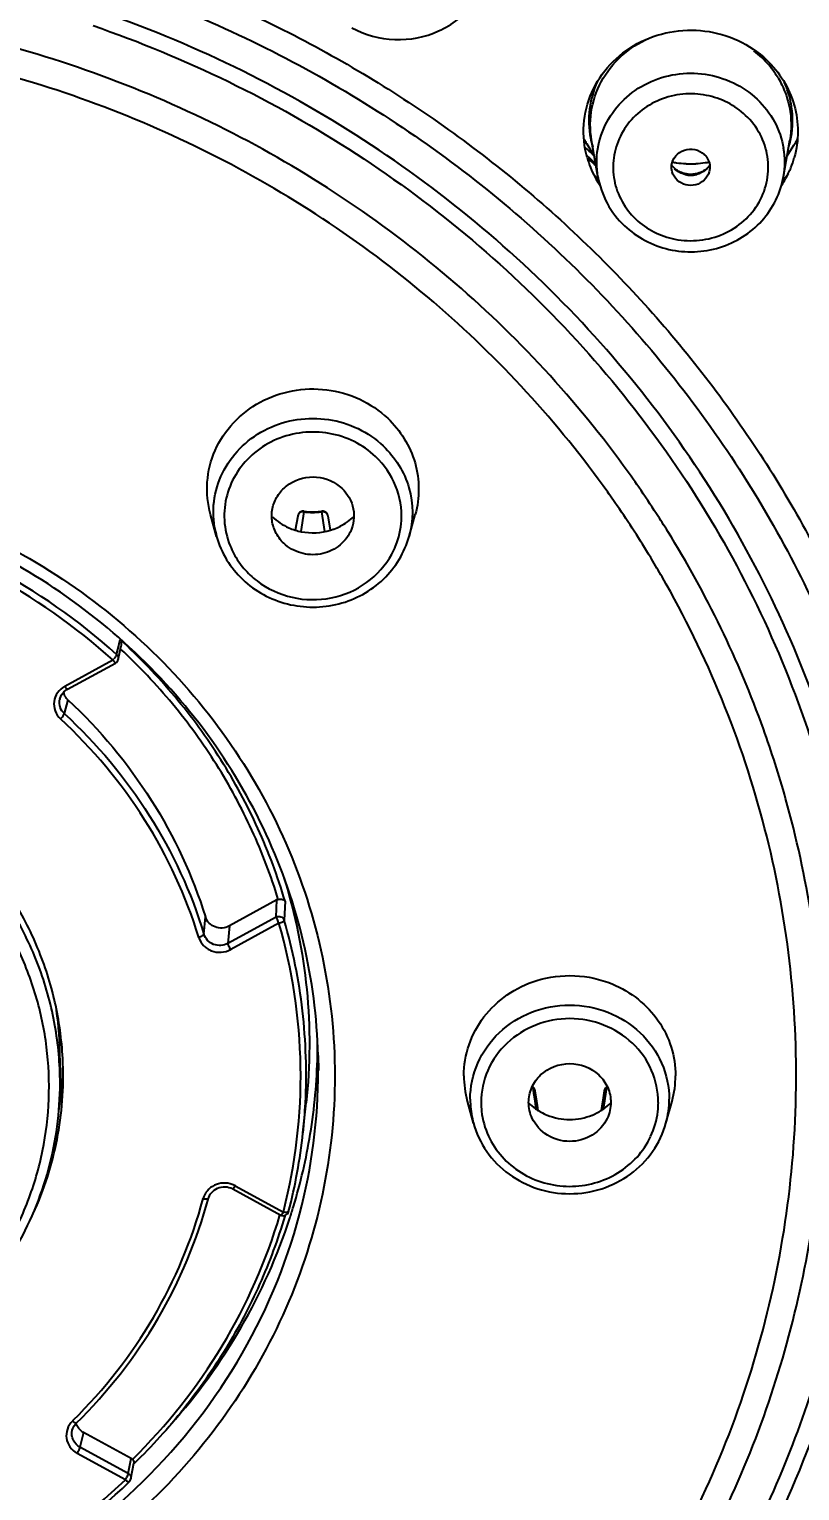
# Model space of a CAD drawing. Header units: millimetres. Extents: x 15137 to 17513, y -10160 to -6800.
# Drawn here: x 16539.34 to 16553.4, y -8270.75 to -8244.1 of the extents above; entities that cross this region are included whole.
import ezdxf

# ---------------------------------------------------------------- set-up
doc = ezdxf.new("R2010")
doc.units = ezdxf.units.MM
doc.styles.add('ARIAL', font='arial.ttf')
doc.dimstyles.get("Standard").update_dxf_attribs({"dimtxt": 15, "dimasz": 15, "dimexe": 0.18, "dimexo": 0.0625, "dimgap": 4, "dimtad": 0, "dimdec": 1, "dimdsep": 46, "dimtxsty": 'ARIAL', "dimcen": 0, "dimclrd": 5, "dimclre": 5, "dimclrt": 5, "dimadec": 0, "dimazin": 0, "dimtfac": 1, "dimtdec": 1, "dimtofl": 0, "dimtmove": 0, "dimatfit": 3, "dimfxl": 1, "dimtolj": 1, "dimtzin": 0, "dimarcsym": 0})

# ---------------------------------------------------------------- blocks, each defined once
blk = doc.blocks.new('*D72')
at = {"color": 5, "lineweight": -2, "transparency": 16777216}
for p, q in [((16473.239, -8277.12), (16473.239, -8173.164)), ((16593.175, -8277.612), (16593.175, -8173.164)), ((16488.239, -8173.344), (16504.502, -8173.344)), ((16578.175, -8173.344), (16561.912, -8173.344))]:
    blk.add_line(p, q, dxfattribs=at)
at = {"color": 5, "transparency": 16777216}
for points in [[(16488.239, -8170.844), (16488.239, -8175.844), (16473.239, -8173.344)], [(16578.175, -8170.844), (16578.175, -8175.844), (16593.175, -8173.344)]]:
    blk.add_solid(points, dxfattribs=at)
at = {"layer": 'Defpoints', "color": 0, "transparency": 16777216}
for p in [(16593.175, -8173.344), (16473.239, -8277.182), (16593.175, -8277.675)]:
    blk.add_point(p, dxfattribs=at)
at = {"color": 5, "transparency": 16777216, "insert": (16533.207, -8173.344), "char_height": 15, "attachment_point": 5, "style": 'ARIAL'}
blk.add_mtext('\\A1;%%C120', dxfattribs=at)

msp = doc.modelspace()

# ---------------------------------------------------------------- linework, layer by layer
at = {"linetype": 'Continuous'}
for p, q in [((16549.655, -8246.41), (16549.523, -8246.201)), ((16549.722, -8246.79), (16549.606, -8246.125)), ((16553.108, -8246.79), (16553.223, -8246.125)), ((16553.173, -8246.413), (16553.297, -8246.216)), ((16549.528, -8246.452), (16549.566, -8246.486)), ((16549.53, -8246.457), (16549.564, -8246.489)), ((16549.533, -8246.447), (16549.57, -8246.482)), ((16549.536, -8246.45), (16549.571, -8246.483)), ((16549.656, -8246.412), (16549.644, -8246.401)), ((16549.657, -8246.41), (16549.645, -8246.399)), ((16549.919, -8252.58), (16549.895, -8252.548)), ((16549.923, -8252.577), (16549.9, -8252.545)), ((16544.357, -8252.902), (16544.358, -8252.894)), ((16544.358, -8252.894), (16544.358, -8252.892)), ((16542.764, -8253.353), (16542.653, -8252.951)), ((16544.244, -8252.979), (16544.199, -8253.237)), ((16544.357, -8252.902), (16544.3, -8253.262)), ((16544.741, -8253.261), (16544.684, -8252.902)), ((16544.691, -8252.946), (16544.684, -8252.902)), ((16544.841, -8253.235), (16544.797, -8252.978)), ((16546.277, -8253.353), (16546.388, -8252.951)), ((16544.301, -8253.256), (16544.3, -8253.262)), ((16540.961, -8255.414), (16541.003, -8255.232)), ((16540.94, -8255.505), (16540.961, -8255.414)), ((16540.968, -8255.594), (16541.025, -8255.346)), ((16539.994, -8256.083), (16540.871, -8255.604)), ((16540.042, -8256.138), (16540.919, -8255.66)), ((16539.902, -8256.318), (16539.907, -8256.3)), ((16539.902, -8256.319), (16539.902, -8256.318)), ((16540.052, -8256.331), (16539.985, -8256.582)), ((16543.864, -8259.98), (16542.996, -8260.454)), ((16543.851, -8260.291), (16543.864, -8259.98)), ((16543.851, -8260.291), (16543.864, -8259.98)), ((16544.012, -8259.999), (16543.997, -8260.348)), ((16542.533, -8260.605), (16542.559, -8260.289)), ((16543.851, -8260.291), (16542.971, -8260.772)), ((16542.996, -8260.454), (16542.971, -8260.772)), ((16543.901, -8260.404), (16543.021, -8260.884)), ((16539.907, -8263.319), (16539.907, -8262.863)), ((16544.616, -8262.814), (16544.62, -8263.088)), ((16548.559, -8263.551), (16548.537, -8263.401)), ((16548.544, -8263.451), (16548.537, -8263.401)), ((16548.575, -8263.651), (16548.552, -8263.501)), ((16548.606, -8263.651), (16548.575, -8263.46)), ((16549.838, -8263.46), (16549.818, -8263.587)), ((16549.854, -8263.551), (16549.839, -8263.651)), ((16549.877, -8263.401), (16549.846, -8263.601)), ((16544.34, -8264.226), (16544.399, -8263.681)), ((16547.45, -8264.05), (16547.339, -8263.649)), ((16548.597, -8263.795), (16548.575, -8263.651)), ((16548.597, -8263.795), (16548.575, -8263.651)), ((16549.806, -8263.659), (16549.78, -8263.818)), ((16549.818, -8263.587), (16549.806, -8263.659)), ((16549.846, -8263.601), (16549.816, -8263.795)), ((16549.839, -8263.651), (16549.816, -8263.795)), ((16550.963, -8264.05), (16551.075, -8263.649)), ((16543.057, -8265.247), (16543.934, -8265.725)), ((16543.105, -8265.192), (16543.982, -8265.67)), ((16544.008, -8265.734), (16544.005, -8265.746)), ((16544.01, -8265.735), (16544.007, -8265.746)), ((16540.129, -8269.654), (16540.129, -8269.652)), ((16540.133, -8269.482), (16540.147, -8269.467)), ((16540.133, -8269.482), (16540.148, -8269.467)), ((16540.203, -8269.521), (16540.203, -8269.521)), ((16540.337, -8269.691), (16540.271, -8269.958)), ((16541.205, -8270.165), (16540.337, -8269.691)), ((16541.101, -8270.551), (16540.221, -8270.071)), ((16541.151, -8270.438), (16540.271, -8269.958)), ((16541.151, -8270.438), (16541.205, -8270.165)), ((16541.199, -8270.538), (16541.256, -8270.25)), ((16541.261, -8270.254), (16541.254, -8270.262)), ((16541.262, -8270.255), (16541.254, -8270.262))]:
    msp.add_line(p, q, dxfattribs=at)
for points in [[(16544.358, -8252.892), (16544.349, -8252.892), (16544.331, -8252.892), (16544.315, -8252.896), (16544.299, -8252.902), (16544.285, -8252.911), (16544.274, -8252.921), (16544.264, -8252.932), (16544.256, -8252.944), (16544.251, -8252.956), (16544.247, -8252.966), (16544.245, -8252.976), (16544.244, -8252.978)], [(16544.797, -8252.978), (16544.796, -8252.974), (16544.794, -8252.966), (16544.79, -8252.956), (16544.785, -8252.945), (16544.779, -8252.934), (16544.771, -8252.925), (16544.762, -8252.916), (16544.751, -8252.907), (16544.739, -8252.901), (16544.726, -8252.896), (16544.711, -8252.893), (16544.696, -8252.891), (16544.683, -8252.892)], [(16539.907, -8256.3), (16539.919, -8256.269), (16539.935, -8256.239), (16539.955, -8256.211), (16539.978, -8256.186), (16540.004, -8256.163), (16540.033, -8256.143), (16540.042, -8256.138)], [(16548.575, -8263.46), (16548.573, -8263.449), (16548.566, -8263.431), (16548.556, -8263.414), (16548.544, -8263.399), (16548.531, -8263.389)], [(16549.882, -8263.389), (16549.87, -8263.4), (16549.857, -8263.414), (16549.847, -8263.431), (16549.84, -8263.45), (16549.838, -8263.46)], [(16548.634, -8263.818), (16548.618, -8263.722), (16548.606, -8263.651)], [(16542.615, -8265.419), (16542.62, -8265.403), (16542.632, -8265.373), (16542.649, -8265.345), (16542.668, -8265.318), (16542.692, -8265.293), (16542.718, -8265.271), (16542.748, -8265.251), (16542.779, -8265.235), (16542.813, -8265.223), (16542.848, -8265.214), (16542.884, -8265.21), (16542.92, -8265.21), (16542.955, -8265.213), (16542.989, -8265.22), (16543.022, -8265.23), (16543.052, -8265.244), (16543.057, -8265.247)], [(16540.129, -8269.652), (16540.13, -8269.647), (16540.139, -8269.618), (16540.151, -8269.591), (16540.166, -8269.566), (16540.183, -8269.542), (16540.203, -8269.521)]]:
    msp.add_lwpolyline(points, dxfattribs=at)
for centre, radius, start, end in [((16551.478, -8245.924), 1.795, 46.626, 52.6613), ((16551.5, -8245.9), 1.762, 35.0109, 46.6176), ((16551.537, -8245.873), 1.716, 31.0256, 34.9693), ((16551.58, -8245.775), 1.695, 11.0376, 24.5971), ((16551.596, -8245.768), 1.679, 351.8662, 10.9143), ((16551.062, -8245.231), 1.819, 208.6777, 210.9312), ((16551.038, -8245.245), 1.792, 210.934, 212.234), ((16551.234, -8245.765), 1.679, 190.9989, 196.9972), ((16551.602, -8245.767), 1.673, 343.3387, 351.7848), ((16551.558, -8245.119), 2.056, 327.7545, 328.8765), ((16551.569, -8245.126), 2.043, 328.8749, 331.6038), ((16534.06, -8263.259), 22.96, 47.2487, 47.7969), ((16551.24, -8245.961), 1.782, 195.6001, 201.9198), ((16534.087, -8262.716), 22.456, 46.3534, 46.569), ((16534.077, -8262.776), 22.485, 46.0184, 46.4439), ((16534.069, -8262.788), 22.498, 46.0092, 46.4482), ((16534.105, -8262.697), 22.43, 45.9909, 46.3534), ((16551.583, -8246.528), 1.548, 350.2419, 9.4805), ((16551.586, -8245.96), 1.785, 338.0408, 344.2715), ((16551.25, -8245.957), 1.793, 201.9212, 208.1711), ((16551.306, -8245.413), 2.13, 218.3057, 220.5559), ((16551.372, -8246.356), 0.38, 216.6287, 226.6468), ((16551.408, -8244.923), 1.634, 258.4565, 261.1292), ((16551.407, -8244.918), 1.638, 261.1808, 267.2838), ((16551.412, -8244.821), 1.736, 267.2765, 273.0797), ((16551.415, -8246.322), 0.443, 259.9668, 268.1078), ((16551.415, -8246.324), 0.441, 268.1398, 284.3369), ((16551.409, -8244.759), 1.797, 273.0703, 278.6144), ((16551.407, -8244.747), 1.809, 278.6055, 280.8766), ((16551.521, -8245.41), 2.135, 317.5753, 321.703), ((16551.575, -8245.955), 1.798, 331.3929, 338.0396), ((16551.271, -8245.945), 1.817, 208.1806, 212.3366), ((16551.304, -8245.416), 2.127, 220.5557, 222.3592), ((16551.293, -8245.932), 1.843, 212.3297, 213.6752), ((16551.541, -8245.936), 1.837, 326.4208, 327.7219), ((16551.557, -8245.946), 1.818, 327.7179, 331.3863), ((16551.35, -8246.577), 1.363, 220.2804, 226.5994), ((16534.439, -8263.556), 19.498, 34.7014, 36.1442), ((16534.425, -8263.578), 19.005, 34.7933, 35.3695), ((16534.52, -8263.499), 19.398, 32.9918, 34.7016), ((16544.521, -8251.704), 1.199, 262.2055, 270.874), ((16544.521, -8251.708), 1.195, 276.1451, 277.7938), ((16534.529, -8263.507), 18.88, 31.3896, 34.7963), ((16544.52, -8251.729), 1.184, 262.0954, 263.8546), ((16544.52, -8251.726), 1.188, 263.8557, 269.121), ((16544.52, -8251.725), 1.188, 269.1263, 277.8964), ((16544.52, -8251.704), 1.199, 270.8789, 276.1439), ((16534.587, -8263.456), 19.319, 32.4146, 32.991), ((16534.622, -8263.433), 19.277, 31.8498, 32.4146), ((16544.338, -8252.915), 1.634, 189.49, 195.5368), ((16544.514, -8252.21), 1.074, 246.1999, 252.9727), ((16544.519, -8252.192), 1.093, 252.9676, 258.9518), ((16544.524, -8252.203), 1.082, 287.0735, 290.6014), ((16544.527, -8252.209), 1.076, 290.597, 296.99), ((16544.409, -8252.952), 1.511, 208.301, 214.3849), ((16534.637, -8263.44), 18.753, 31.0767, 31.3857), ((16544.446, -8252.927), 1.555, 214.3997, 226.5983), ((16534.645, -8263.435), 18.743, 30.4786, 31.0767), ((16534.657, -8263.428), 18.729, 29.9093, 30.4786), ((16544.465, -8252.905), 1.584, 226.6246, 232.5478), ((16540.565, -8255.296), 0.434, 314.7184, 318.0634), ((16540.871, -8255.572), 0.1, 298.6299, 347.0085), ((16540.155, -8256.379), 0.26, 166.5938, 169.7569), ((16540.242, -8256.125), 0.279, 194.1915, 198.301), ((16533.908, -8262.863), 5.998, 0.0037, 8.3977), ((16534.467, -8262.602), 10.14, 358.8052, 359.7727), ((16534.486, -8262.602), 10.121, 359.773, 360), ((16533.918, -8262.895), 6.039, 355.9464, 358.7956), ((16533.92, -8263.185), 6.044, 1.5423, 3.0085), ((16534.368, -8262.598), 10.239, 350.7114, 358.7936), ((16534.366, -8263.084), 10.253, 345.1327, 359.977), ((16549.02, -8263.182), 1.745, 180.0742, 195.4384), ((16549.393, -8263.182), 1.745, 344.5596, 359.9261), ((16533.901, -8262.894), 6.056, 351.3733, 355.9454), ((16534.382, -8263.153), 10.016, 353.8465, 356.9772), ((16549.026, -8263.612), 1.635, 180.0518, 192.6638), ((16549.032, -8263.673), 1.442, 180.014, 186.3216), ((16549.179, -8262.943), 1.033, 225.5414, 234.8534), ((16549.187, -8262.932), 1.046, 234.8387, 238.0004), ((16549.188, -8262.931), 1.047, 238.0001, 241.3648), ((16549.22, -8262.92), 1.06, 292.156, 301.9641), ((16549.226, -8262.932), 1.046, 301.9998, 305.1613), ((16549.234, -8262.943), 1.033, 305.1466, 314.4583), ((16549.382, -8263.673), 1.442, 353.4811, 359.9845), ((16549.382, -8263.611), 1.641, 344.5026, 359.9268), ((16549.037, -8263.61), 1.646, 192.6502, 195.4943), ((16549.064, -8263.667), 1.475, 186.3904, 204.792), ((16549.196, -8262.916), 1.064, 241.3837, 247.839), ((16549.348, -8263.667), 1.476, 334.7833, 353.4116), ((16534.323, -8263.145), 10.075, 345.5297, 353.8383), ((16534.332, -8262.591), 10.275, 343.1348, 350.7043), ((16542.909, -8265.558), 0.416, 61.7697, 70.1787), ((16543.982, -8265.637), 0.1, 241.3701, 345.534), ((16534.31, -8263.175), 9.989, 345.5328, 345.7018), ((16534.261, -8262.569), 10.35, 341.9175, 342.5064), ((16534.273, -8262.573), 10.337, 342.5064, 343.1353), ((16541.137, -8270.273), 0.129, 40.4177, 45.6221), ((16540.594, -8270.242), 0.594, 328.6131, 333.442), ((16541.101, -8270.518), 0.1, 313.7697, 348.6406)]:
    msp.add_arc(centre, radius, start, end, dxfattribs=at)
for points, knots in [([(16595.636, -8261.974), (16595.849, -8257.996), (16595.417, -8249.952), (16592.212, -8238.288), (16587.529, -8229.292), (16582.711, -8222.757), (16577.189, -8216.684), (16569.106, -8210.143), (16559.846, -8205.306), (16551.941, -8202.545), (16543.759, -8200.546), (16537.42, -8199.939), (16533.207, -8199.939)], [0, 0, 0, 0, 0.121522, 0.243492, 0.366411, 0.428424, 0.490784, 0.616404, 0.743348, 0.807307, 0.871469, 1, 1, 1, 1]), ([(16470.991, -8261.672), (16471.131, -8257.909), (16471.921, -8252.257), (16474.088, -8245.011), (16476.987, -8237.969), (16481.943, -8229.707), (16488.441, -8222.535), (16494.421, -8217.583), (16500.907, -8213.172), (16509.804, -8208.805), (16521.3, -8205.597), (16533.231, -8204.516), (16545.161, -8205.605), (16556.655, -8208.822), (16565.548, -8213.196), (16572.03, -8217.612), (16578.007, -8222.568), (16584.499, -8229.745), (16589.448, -8238.01), (16592.341, -8245.055), (16594.502, -8252.302), (16595.287, -8257.955), (16595.424, -8261.718)], [0, 0, 0, 0, 0.060743, 0.091251, 0.121862, 0.183409, 0.24559, 0.276968, 0.308508, 0.371957, 0.43586, 0.500007, 0.564153, 0.628055, 0.691501, 0.72304, 0.754416, 0.816594, 0.87814, 0.90875, 0.939257, 1, 1, 1, 1]), ([(16564.381, -8314.305), (16567.838, -8312.393), (16574.372, -8307.927), (16582.642, -8299.515), (16589.031, -8289.732), (16593.285, -8278.952), (16595.236, -8267.588), (16594.805, -8256.082), (16592.012, -8244.879), (16586.965, -8234.412), (16579.866, -8225.082), (16570.989, -8217.243), (16560.678, -8211.19), (16549.326, -8207.149), (16537.365, -8205.269), (16525.245, -8205.622), (16513.431, -8208.191), (16506.013, -8211.338), (16502.506, -8213.238)], [0, 0, 0, 0, 0.063059, 0.125441, 0.187164, 0.248341, 0.309174, 0.36992, 0.430848, 0.492201, 0.554154, 0.616784, 0.680067, 0.743881, 0.808029, 0.872266, 0.936332, 1, 1, 1, 1]), ([(16533.207, -8207.178), (16536.868, -8207.178), (16544.193, -8207.813), (16554.809, -8210.643), (16564.71, -8215.255), (16573.561, -8221.5), (16581.064, -8229.17), (16586.965, -8238.014), (16591.061, -8247.729), (16592.498, -8254.594), (16592.877, -8258.044)], [0, 0, 0, 0, 0.128167, 0.25588, 0.382762, 0.508523, 0.633022, 0.756282, 0.878495, 1, 1, 1, 1]), ([(16533.207, -8207.381), (16536.825, -8207.381), (16544.065, -8208.004), (16554.563, -8210.781), (16564.362, -8215.31), (16573.136, -8221.444), (16580.595, -8228.982), (16586.488, -8237.68), (16590.617, -8247.245), (16592.104, -8254.013), (16592.514, -8257.418)], [0, 0, 0, 0, 0.128174, 0.255895, 0.382789, 0.508562, 0.633068, 0.756328, 0.878522, 1, 1, 1, 1]), ([(16592.105, -8257.473), (16591.694, -8254.092), (16590.583, -8249.055), (16588.171, -8242.652), (16585.143, -8236.458), (16580.25, -8229.244), (16572.843, -8221.764), (16564.131, -8215.677), (16554.403, -8211.184), (16543.984, -8208.429), (16536.798, -8207.81), (16533.207, -8207.81)], [0, 0, 0, 0, 0.12149, 0.182552, 0.24384, 0.367103, 0.491598, 0.617346, 0.744202, 0.871878, 1, 1, 1, 1]), ([(16591.795, -8257.51), (16591.391, -8254.233), (16589.959, -8247.72), (16586.03, -8238.497), (16580.442, -8230.076), (16573.375, -8222.725), (16565.051, -8216.673), (16555.733, -8212.106), (16545.716, -8209.163), (16538.777, -8208.347), (16535.298, -8208.23)], [0, 0, 0, 0, 0.121577, 0.243853, 0.367143, 0.491628, 0.617339, 0.744155, 0.871821, 1, 1, 1, 1]), ([(16551.235, -8240.512), (16552.92, -8241.71), (16556.032, -8244.448), (16559.697, -8249.421), (16562.174, -8255.02), (16563.345, -8260.991), (16563.154, -8267.063), (16561.611, -8272.957), (16558.791, -8278.405), (16556.155, -8281.563), (16554.684, -8282.989)], [0, 0, 0, 0, 0.127336, 0.253182, 0.377746, 0.501471, 0.62496, 0.748863, 0.873748, 1, 1, 1, 1]), ([(16533.46, -8241.564), (16534.652, -8241.576), (16537.034, -8241.778), (16540.514, -8242.603), (16543.816, -8243.931), (16546.86, -8245.729), (16549.571, -8247.955), (16551.883, -8250.555), (16553.738, -8253.464), (16554.644, -8255.572), (16555.005, -8256.65)], [0, 0, 0, 0, 0.127629, 0.254907, 0.381536, 0.507293, 0.63202, 0.755665, 0.878274, 1, 1, 1, 1]), ([(16533.207, -8241.992), (16534.691, -8241.992), (16537.662, -8242.272), (16541.941, -8243.518), (16545.877, -8245.542), (16549.314, -8248.264), (16552.115, -8251.58), (16554.166, -8255.359), (16555.383, -8259.449), (16555.606, -8262.28), (16555.567, -8263.685)], [0, 0, 0, 0, 0.128471, 0.256405, 0.383372, 0.509057, 0.633354, 0.756373, 0.878429, 1, 1, 1, 1]), ([(16545.23, -8244.076), (16545.468, -8244.206), (16546.014, -8244.355), (16546.838, -8244.195), (16547.5, -8243.689), (16547.73, -8243.18), (16547.775, -8242.921)], [0, 0, 0, 0, 0.25251, 0.505307, 0.754719, 1, 1, 1, 1]), ([(16550.184, -8252.056), (16549.236, -8250.757), (16546.993, -8248.372), (16542.862, -8245.687), (16538.178, -8244.012), (16534.863, -8243.633), (16533.207, -8243.633)], [0, 0, 0, 0, 0.245836, 0.494941, 0.74671, 1, 1, 1, 1]), ([(16554.393, -8258.792), (16554.015, -8257.093), (16552.787, -8253.762), (16549.697, -8249.403), (16545.555, -8245.923), (16542.281, -8244.341), (16540.57, -8243.756)], [0, 0, 0, 0, 0.245285, 0.493431, 0.745085, 1, 1, 1, 1]), ([(16540.509, -8244.037), (16542.192, -8244.616), (16545.413, -8246.179), (16549.484, -8249.61), (16552.522, -8253.904), (16553.729, -8257.183), (16554.101, -8258.855)], [0, 0, 0, 0, 0.254909, 0.506558, 0.754705, 1, 1, 1, 1]), ([(16549.9, -8252.545), (16548.991, -8251.27), (16546.833, -8248.921), (16542.839, -8246.26), (16538.294, -8244.576), (16535.068, -8244.17), (16533.454, -8244.151)], [0, 0, 0, 0, 0.245787, 0.494848, 0.746622, 1, 1, 1, 1]), ([(16549.524, -8246.44), (16549.47, -8246.247), (16549.428, -8245.838), (16549.579, -8245.24), (16549.925, -8244.72), (16550.427, -8244.335), (16551.031, -8244.122), (16551.675, -8244.103), (16552.292, -8244.279), (16552.646, -8244.518), (16552.798, -8244.661)], [0, 0, 0, 0, 0.121187, 0.242703, 0.365848, 0.491224, 0.618505, 0.746623, 0.874182, 1, 1, 1, 1]), ([(16549.606, -8246.125), (16549.573, -8245.934), (16549.576, -8245.535), (16549.79, -8244.975), (16550.186, -8244.515), (16550.54, -8244.31), (16550.728, -8244.238)], [0, 0, 0, 0, 0.245645, 0.492829, 0.744106, 1, 1, 1, 1]), ([(16549.722, -8246.79), (16549.693, -8246.623), (16549.691, -8246.275), (16549.859, -8245.781), (16550.181, -8245.362), (16550.622, -8245.058), (16551.14, -8244.899), (16551.684, -8244.898), (16552.202, -8245.056), (16552.5, -8245.259), (16552.628, -8245.38)], [0, 0, 0, 0, 0.121009, 0.242684, 0.366123, 0.49172, 0.619044, 0.747029, 0.874377, 1, 1, 1, 1]), ([(16552.798, -8244.661), (16553.033, -8244.883), (16553.392, -8245.457), (16553.391, -8246.137), (16553.305, -8246.444)], [0, 0, 0, 0, 0.503726, 1, 1, 1, 1]), ([(16549.713, -8245.059), (16549.639, -8245.217), (16549.54, -8245.559), (16549.552, -8245.914), (16549.585, -8246.085)], [0, 0, 0, 0, 0.501049, 1, 1, 1, 1]), ([(16553.008, -8244.988), (16553.033, -8245.03), (16553.126, -8245.201), (16553.189, -8245.389), (16553.217, -8245.532)], [0, 0, 0, 0, 0.251701, 1, 1, 1, 1]), ([(16551.703, -8245.309), (16551.561, -8245.281), (16551.269, -8245.267), (16550.846, -8245.37), (16550.475, -8245.59), (16550.19, -8245.906), (16550.019, -8246.29), (16549.979, -8246.706), (16550.074, -8247.113), (16550.221, -8247.352), (16550.31, -8247.458)], [0, 0, 0, 0, 0.12888, 0.257357, 0.3843, 0.509157, 0.632103, 0.754039, 0.87622, 1, 1, 1, 1]), ([(16552.416, -8245.673), (16552.319, -8245.581), (16552.095, -8245.424), (16551.836, -8245.335), (16551.703, -8245.309)], [0, 0, 0, 0, 0.496747, 1, 1, 1, 1]), ([(16552.628, -8245.38), (16552.753, -8245.499), (16552.967, -8245.775), (16553.081, -8246.105), (16553.109, -8246.273)], [0, 0, 0, 0, 0.503606, 1, 1, 1, 1]), ([(16551.127, -8247.931), (16551.274, -8247.96), (16551.58, -8247.973), (16552.02, -8247.856), (16552.4, -8247.614), (16552.681, -8247.27), (16552.833, -8246.858), (16552.84, -8246.422), (16552.701, -8246.006), (16552.522, -8245.773), (16552.416, -8245.673)], [0, 0, 0, 0, 0.1289, 0.257304, 0.384042, 0.508577, 0.631237, 0.753121, 0.875659, 1, 1, 1, 1]), ([(16551.067, -8246.583), (16551.074, -8246.522), (16551.128, -8246.4), (16551.295, -8246.291), (16551.495, -8246.279), (16551.616, -8246.342), (16551.662, -8246.386)], [0, 0, 0, 0, 0.243043, 0.493357, 0.748131, 1, 1, 1, 1]), ([(16551.662, -8246.386), (16551.676, -8246.399), (16551.726, -8246.454), (16551.756, -8246.528), (16551.763, -8246.583)], [0, 0, 0, 0, 0.253929, 1, 1, 1, 1]), ([(16551.368, -8246.747), (16551.343, -8246.745), (16551.25, -8246.728), (16551.162, -8246.681), (16551.111, -8246.633)], [0, 0, 0, 0, 0.262419, 1, 1, 1, 1]), ([(16551.338, -8246.758), (16551.317, -8246.754), (16551.238, -8246.734), (16551.164, -8246.691), (16551.12, -8246.649)], [0, 0, 0, 0, 0.253787, 1, 1, 1, 1]), ([(16551.753, -8246.704), (16551.737, -8246.76), (16551.672, -8246.866), (16551.509, -8246.954), (16551.322, -8246.955), (16551.211, -8246.895), (16551.167, -8246.854)], [0, 0, 0, 0, 0.2439, 0.494739, 0.748956, 1, 1, 1, 1]), ([(16551.762, -8246.583), (16551.755, -8246.593), (16551.722, -8246.634), (16551.68, -8246.667), (16551.646, -8246.687)], [0, 0, 0, 0, 0.240355, 1, 1, 1, 1]), ([(16549.722, -8246.79), (16549.751, -8246.959), (16549.866, -8247.291), (16550.081, -8247.568), (16550.207, -8247.687)], [0, 0, 0, 0, 0.497643, 1, 1, 1, 1]), ([(16550.207, -8247.687), (16550.319, -8247.792), (16550.573, -8247.974), (16551.013, -8248.137), (16551.482, -8248.18), (16551.945, -8248.102), (16552.371, -8247.908), (16552.728, -8247.61), (16552.987, -8247.229), (16553.082, -8246.938), (16553.108, -8246.79)], [0, 0, 0, 0, 0.124906, 0.250943, 0.377508, 0.503991, 0.629729, 0.754287, 0.877642, 1, 1, 1, 1]), ([(16550.413, -8247.567), (16550.511, -8247.659), (16550.735, -8247.816), (16550.994, -8247.905), (16551.127, -8247.931)], [0, 0, 0, 0, 0.496747, 1, 1, 1, 1]), ([(16542.653, -8252.952), (16542.6, -8252.761), (16542.559, -8252.357), (16542.708, -8251.766), (16543.05, -8251.254), (16543.546, -8250.873), (16544.142, -8250.664), (16544.778, -8250.645), (16545.386, -8250.819), (16545.737, -8251.055), (16545.886, -8251.196)], [0, 0, 0, 0, 0.121185, 0.242702, 0.365849, 0.491227, 0.618508, 0.746626, 0.874183, 1, 1, 1, 1]), ([(16542.727, -8253.184), (16542.697, -8253.008), (16542.697, -8252.641), (16542.878, -8252.12), (16543.219, -8251.678), (16543.686, -8251.359), (16544.233, -8251.192), (16544.808, -8251.192), (16545.355, -8251.359), (16545.669, -8251.574), (16545.805, -8251.702)], [0, 0, 0, 0, 0.120998, 0.242685, 0.366144, 0.491757, 0.619085, 0.747061, 0.874389, 1, 1, 1, 1]), ([(16545.886, -8251.196), (16546.117, -8251.415), (16546.472, -8251.98), (16546.472, -8252.65), (16546.388, -8252.952)], [0, 0, 0, 0, 0.503724, 1, 1, 1, 1]), ([(16533.207, -8306.35), (16536.696, -8306.35), (16543.679, -8305.58), (16553.585, -8302.17), (16562.405, -8296.685), (16569.655, -8289.411), (16574.936, -8280.74), (16577.454, -8272.713), (16578.242, -8266.121), (16578.221, -8261.145), (16577.588, -8256.206), (16576.764, -8252.986), (16576.255, -8251.407)], [0, 0, 0, 0, 0.12887, 0.257027, 0.3839, 0.509181, 0.632895, 0.755413, 0.816531, 0.877603, 0.938728, 1, 1, 1, 1]), ([(16545.664, -8251.895), (16545.548, -8251.786), (16545.282, -8251.601), (16544.819, -8251.45), (16544.329, -8251.435), (16543.856, -8251.557), (16543.442, -8251.806), (16543.124, -8252.161), (16542.93, -8252.59), (16542.898, -8252.902), (16542.906, -8253.054)], [0, 0, 0, 0, 0.125372, 0.25245, 0.380241, 0.507567, 0.633388, 0.75717, 0.879088, 1, 1, 1, 1]), ([(16545.805, -8251.702), (16546.022, -8251.908), (16546.355, -8252.439), (16546.356, -8253.068), (16546.277, -8253.353)], [0, 0, 0, 0, 0.503712, 1, 1, 1, 1]), ([(16546.135, -8253.059), (16546.147, -8252.846), (16546.074, -8252.407), (16545.821, -8252.043), (16545.664, -8251.895)], [0, 0, 0, 0, 0.495973, 1, 1, 1, 1]), ([(16544.616, -8262.814), (16544.598, -8262.122), (16544.417, -8260.733), (16543.729, -8258.743), (16542.649, -8256.916), (16541.218, -8255.319), (16539.49, -8254.012), (16536.875, -8252.718), (16533.207, -8252.041), (16529.538, -8252.718), (16526.924, -8254.012), (16525.195, -8255.319), (16523.765, -8256.916), (16522.684, -8258.743), (16521.996, -8260.733), (16521.816, -8262.122), (16521.797, -8262.814)], [0, 0, 0, 0, 0.060726, 0.121768, 0.183337, 0.24558, 0.308532, 0.372125, 0.5, 0.627875, 0.691468, 0.754419, 0.816663, 0.878232, 0.939274, 1, 1, 1, 1]), ([(16533.207, -8252.11), (16533.972, -8252.11), (16535.503, -8252.252), (16537.71, -8252.884), (16539.747, -8253.911), (16541.533, -8255.295), (16543.002, -8256.983), (16544.094, -8258.911), (16544.768, -8261.005), (16544.92, -8262.461), (16544.92, -8263.185)], [0, 0, 0, 0, 0.12841, 0.256311, 0.383264, 0.50897, 0.63331, 0.756376, 0.878457, 1, 1, 1, 1]), ([(16543.836, -8253.266), (16543.801, -8253.192), (16543.757, -8253.029), (16543.784, -8252.779), (16543.899, -8252.553), (16544.15, -8252.321), (16544.592, -8252.21), (16544.928, -8252.358), (16545.051, -8252.474)], [0, 0, 0, 0, 0.12264, 0.244861, 0.368376, 0.494177, 0.747835, 1, 1, 1, 1]), ([(16545.051, -8252.474), (16545.154, -8252.572), (16545.306, -8252.836), (16545.265, -8253.139), (16545.205, -8253.266)], [0, 0, 0, 0, 0.503058, 1, 1, 1, 1]), ([(16544.683, -8252.892), (16544.683, -8252.893), (16544.683, -8252.896), (16544.683, -8252.899), (16544.684, -8252.902)], [0, 0, 0, 0, 0.265591, 1, 1, 1, 1]), ([(16540.871, -8255.604), (16540.189, -8254.989), (16538.656, -8253.921), (16536.909, -8253.26), (16536.007, -8253.038)], [0, 0, 0, 0, 0.497093, 1, 1, 1, 1]), ([(16540.94, -8255.505), (16540.252, -8254.883), (16538.705, -8253.806), (16536.942, -8253.139), (16536.032, -8252.915)], [0, 0, 0, 0, 0.497092, 1, 1, 1, 1]), ([(16542.906, -8253.054), (16542.915, -8253.214), (16542.963, -8253.427), (16543.054, -8253.621), (16543.079, -8253.668)], [0, 0, 0, 0, 0.747837, 1, 1, 1, 1]), ([(16544.357, -8252.902), (16544.333, -8252.898), (16544.279, -8252.908), (16544.25, -8252.954), (16544.245, -8252.978)], [0, 0, 0, 0, 0.502457, 1, 1, 1, 1]), ([(16544.769, -8252.927), (16544.763, -8252.922), (16544.738, -8252.904), (16544.706, -8252.898), (16544.684, -8252.902)], [0, 0, 0, 0, 0.26195, 1, 1, 1, 1]), ([(16545.959, -8253.673), (16545.985, -8253.626), (16546.077, -8253.432), (16546.126, -8253.219), (16546.135, -8253.059)], [0, 0, 0, 0, 0.252036, 1, 1, 1, 1]), ([(16542.764, -8253.353), (16542.805, -8253.5), (16542.93, -8253.788), (16543.127, -8254.03), (16543.24, -8254.137)], [0, 0, 0, 0, 0.497489, 1, 1, 1, 1]), ([(16543.24, -8254.137), (16543.465, -8254.35), (16544.041, -8254.661), (16545.01, -8254.657), (16545.859, -8254.198), (16546.196, -8253.644), (16546.277, -8253.353)], [0, 0, 0, 0, 0.25073, 0.504141, 0.754799, 1, 1, 1, 1]), ([(16545.205, -8253.266), (16545.155, -8253.37), (16544.998, -8253.559), (16544.66, -8253.7), (16544.292, -8253.681), (16544.076, -8253.558), (16543.99, -8253.477)], [0, 0, 0, 0, 0.245111, 0.496423, 0.749934, 1, 1, 1, 1]), ([(16553.146, -8258.128), (16553.026, -8257.701), (16552.485, -8256.009), (16551.701, -8254.394), (16550.997, -8253.261)], [0, 0, 0, 0, 0.249309, 1, 1, 1, 1]), ([(16543.502, -8254.163), (16543.689, -8254.306), (16544.133, -8254.512), (16544.861, -8254.521), (16545.527, -8254.237), (16545.849, -8253.875), (16545.959, -8253.673)], [0, 0, 0, 0, 0.250688, 0.503906, 0.754796, 1, 1, 1, 1]), ([(16533.207, -8282.22), (16534.936, -8282.22), (16538.398, -8281.797), (16543.245, -8279.93), (16547.437, -8276.95), (16550.689, -8273.048), (16552.78, -8268.481), (16553.562, -8263.552), (16552.981, -8258.602), (16551.714, -8255.518), (16550.892, -8254.089)], [0, 0, 0, 0, 0.129111, 0.257343, 0.384053, 0.508966, 0.632277, 0.754615, 0.876882, 1, 1, 1, 1]), ([(16544.012, -8259.999), (16543.878, -8259.548), (16543.546, -8258.66), (16542.869, -8257.406), (16542.022, -8256.248), (16541.357, -8255.556), (16541.003, -8255.232)], [0, 0, 0, 0, 0.247671, 0.496724, 0.747446, 1, 1, 1, 1]), ([(16541.025, -8255.346), (16541.028, -8255.337), (16541.032, -8255.297), (16541.02, -8255.256), (16541.003, -8255.232)], [0, 0, 0, 0, 0.252903, 1, 1, 1, 1]), ([(16540.939, -8255.51), (16540.936, -8255.522), (16540.919, -8255.548), (16540.9, -8255.572), (16540.888, -8255.586)], [0, 0, 0, 0, 0.409263, 1, 1, 1, 1]), ([(16540.94, -8255.505), (16540.952, -8255.516), (16540.97, -8255.544), (16540.972, -8255.579), (16540.968, -8255.594)], [0, 0, 0, 0, 0.505543, 1, 1, 1, 1]), ([(16543.89, -8259.971), (16543.758, -8259.54), (16543.435, -8258.693), (16542.785, -8257.494), (16541.979, -8256.384), (16541.348, -8255.717), (16541.012, -8255.404)], [0, 0, 0, 0, 0.247744, 0.496834, 0.747533, 1, 1, 1, 1]), ([(16540.871, -8255.604), (16540.876, -8255.612), (16540.885, -8255.627), (16540.899, -8255.645), (16540.908, -8255.656), (16540.916, -8255.661), (16540.919, -8255.66)], [0, 0, 0, 0, 0.385756, 0.696429, 0.903216, 1, 1, 1, 1]), ([(16539.994, -8256.083), (16539.942, -8256.112), (16539.851, -8256.193), (16539.783, -8256.361), (16539.804, -8256.539), (16539.872, -8256.64), (16539.915, -8256.68)], [0, 0, 0, 0, 0.257499, 0.50256, 0.746019, 1, 1, 1, 1]), ([(16540.042, -8256.138), (16540.04, -8256.139), (16540.032, -8256.133), (16540.022, -8256.123), (16540.008, -8256.105), (16539.999, -8256.091), (16539.994, -8256.083)], [0, 0, 0, 0, 0.101756, 0.312742, 0.616585, 1, 1, 1, 1]), ([(16539.985, -8256.582), (16539.951, -8256.551), (16539.899, -8256.472), (16539.891, -8256.377), (16539.899, -8256.333)], [0, 0, 0, 0, 0.503869, 1, 1, 1, 1]), ([(16540.052, -8256.331), (16540.043, -8256.322), (16540.011, -8256.288), (16539.987, -8256.246), (16539.976, -8256.213)], [0, 0, 0, 0, 0.257276, 1, 1, 1, 1]), ([(16540.052, -8256.331), (16540.632, -8256.871), (16541.654, -8258.095), (16542.326, -8259.542), (16542.559, -8260.289)], [0, 0, 0, 0, 0.503168, 1, 1, 1, 1]), ([(16539.915, -8256.68), (16539.924, -8256.672), (16539.941, -8256.654), (16539.962, -8256.627), (16539.977, -8256.603), (16539.984, -8256.588), (16539.985, -8256.582)], [0, 0, 0, 0, 0.306883, 0.599872, 0.843417, 1, 1, 1, 1]), ([(16539.985, -8256.582), (16540.577, -8257.128), (16541.621, -8258.37), (16542.301, -8259.844), (16542.533, -8260.605)], [0, 0, 0, 0, 0.503234, 1, 1, 1, 1]), ([(16539.956, -8262.868), (16539.938, -8262.523), (16539.842, -8261.835), (16539.525, -8260.84), (16539.042, -8259.906), (16538.406, -8259.059), (16537.635, -8258.321), (16536.748, -8257.71), (16535.769, -8257.242), (16534.723, -8256.929), (16533.638, -8256.78), (16532.542, -8256.798), (16531.463, -8256.983), (16530.429, -8257.329), (16529.467, -8257.829), (16528.603, -8258.469), (16527.859, -8259.232), (16527.455, -8259.813), (16527.279, -8260.117)], [0, 0, 0, 0, 0.060488, 0.121213, 0.182328, 0.243941, 0.30611, 0.368832, 0.432047, 0.495648, 0.559487, 0.623396, 0.687198, 0.750728, 0.813845, 0.876451, 0.9385, 1, 1, 1, 1]), ([(16542.437, -8260.662), (16542.207, -8259.909), (16541.534, -8258.45), (16540.501, -8257.221), (16539.915, -8256.68)], [0, 0, 0, 0, 0.496767, 1, 1, 1, 1]), ([(16539.907, -8263.319), (16539.907, -8262.967), (16539.844, -8262.26), (16539.566, -8261.232), (16539.11, -8260.261), (16538.491, -8259.377), (16537.726, -8258.602), (16536.835, -8257.958), (16535.844, -8257.463), (16535.136, -8257.242), (16534.776, -8257.16)], [0, 0, 0, 0, 0.122108, 0.244608, 0.367847, 0.492084, 0.617463, 0.744001, 0.871587, 1, 1, 1, 1]), ([(16533.207, -8282.649), (16534.776, -8282.649), (16537.139, -8282.393), (16540.161, -8281.552), (16543.053, -8280.396), (16546.376, -8278.38), (16549.147, -8275.684), (16550.927, -8273.215), (16552.39, -8270.586), (16553.612, -8267.018), (16554.011, -8262.53), (16553.548, -8259.559), (16553.146, -8258.128)], [0, 0, 0, 0, 0.128837, 0.193124, 0.257166, 0.384069, 0.509418, 0.571603, 0.633429, 0.756005, 0.877952, 1, 1, 1, 1]), ([(16592.877, -8258.044), (16593.301, -8261.903), (16593.307, -8269.751), (16590.769, -8281.254), (16586.629, -8290.213), (16582.229, -8296.769), (16577.115, -8302.896), (16569.509, -8309.563), (16560.675, -8314.589), (16553.077, -8317.527), (16545.176, -8319.722), (16539.022, -8320.489), (16534.921, -8320.6)], [0, 0, 0, 0, 0.12171, 0.243718, 0.366572, 0.428535, 0.49084, 0.616364, 0.743251, 0.807206, 0.871376, 1, 1, 1, 1]), ([(16535.908, -8319.679), (16539.895, -8319.506), (16547.835, -8318.393), (16559.146, -8314.484), (16569.4, -8308.492), (16578.169, -8300.658), (16585.09, -8291.302), (16589.868, -8280.804), (16592.302, -8269.607), (16592.289, -8261.975), (16591.878, -8258.22)], [0, 0, 0, 0, 0.128662, 0.256656, 0.383555, 0.509093, 0.633223, 0.756131, 0.878211, 1, 1, 1, 1]), ([(16535.921, -8319.881), (16539.924, -8319.707), (16547.896, -8318.591), (16559.252, -8314.669), (16569.551, -8308.657), (16578.363, -8300.796), (16585.321, -8291.405), (16590.133, -8280.866), (16592.593, -8269.622), (16592.593, -8261.955), (16592.186, -8258.183)], [0, 0, 0, 0, 0.128621, 0.256581, 0.383459, 0.508993, 0.633134, 0.756067, 0.878179, 1, 1, 1, 1]), ([(16592.597, -8258.149), (16593, -8261.928), (16592.995, -8269.607), (16590.535, -8280.868), (16586.534, -8289.657), (16582.281, -8296.106), (16577.336, -8302.147), (16569.977, -8308.756), (16561.413, -8313.8), (16554.031, -8316.802), (16546.343, -8319.093), (16540.341, -8319.969), (16536.331, -8320.168)], [0, 0, 0, 0, 0.121758, 0.24381, 0.366687, 0.428646, 0.490941, 0.616431, 0.743275, 0.80721, 0.871365, 1, 1, 1, 1]), ([(16538.908, -8266.335), (16539.069, -8266.058), (16539.345, -8265.48), (16539.613, -8264.56), (16539.728, -8263.611), (16539.687, -8262.657), (16539.491, -8261.721), (16539.145, -8260.824), (16538.657, -8259.989), (16538.246, -8259.489), (16538.022, -8259.255)], [0, 0, 0, 0, 0.125309, 0.249894, 0.374061, 0.498144, 0.622491, 0.747423, 0.8732, 1, 1, 1, 1]), ([(16543.993, -8259.579), (16544.2, -8260.239), (16544.479, -8261.603), (16544.473, -8262.996), (16544.399, -8263.682)], [0, 0, 0, 0, 0.500532, 1, 1, 1, 1]), ([(16543.89, -8259.97), (16543.915, -8259.964), (16543.959, -8259.961), (16544.003, -8259.983), (16544.012, -8259.999)], [0, 0, 0, 0, 0.592067, 1, 1, 1, 1]), ([(16542.996, -8260.454), (16542.956, -8260.476), (16542.868, -8260.501), (16542.732, -8260.482), (16542.619, -8260.408), (16542.572, -8260.33), (16542.559, -8260.289)], [0, 0, 0, 0, 0.255984, 0.506722, 0.753386, 1, 1, 1, 1]), ([(16543.851, -8260.291), (16543.864, -8260.284), (16543.894, -8260.276), (16543.939, -8260.283), (16543.978, -8260.308), (16543.993, -8260.334), (16543.997, -8260.348)], [0, 0, 0, 0, 0.253678, 0.509189, 0.759086, 1, 1, 1, 1]), ([(16543.851, -8260.291), (16543.851, -8260.298), (16543.856, -8260.314), (16543.871, -8260.352), (16543.888, -8260.383), (16543.901, -8260.404)], [0, 0, 0, 0, 0.160479, 0.403431, 1, 1, 1, 1]), ([(16543.901, -8260.404), (16543.924, -8260.398), (16543.956, -8260.386), (16543.987, -8260.365), (16543.997, -8260.353), (16543.997, -8260.348)], [0, 0, 0, 0, 0.627505, 0.85641, 1, 1, 1, 1]), ([(16544.384, -8263.681), (16544.413, -8263.121), (16544.378, -8261.993), (16544.154, -8260.887), (16543.997, -8260.348)], [0, 0, 0, 0, 0.499473, 1, 1, 1, 1]), ([(16542.533, -8260.605), (16542.533, -8260.611), (16542.523, -8260.623), (16542.501, -8260.637), (16542.472, -8260.651), (16542.449, -8260.659), (16542.437, -8260.662)], [0, 0, 0, 0, 0.145678, 0.379747, 0.674711, 1, 1, 1, 1]), ([(16542.971, -8260.772), (16542.932, -8260.793), (16542.843, -8260.818), (16542.707, -8260.799), (16542.593, -8260.724), (16542.546, -8260.646), (16542.533, -8260.605)], [0, 0, 0, 0, 0.252916, 0.506414, 0.755941, 1, 1, 1, 1]), ([(16543.989, -8265.641), (16544.207, -8264.788), (16544.416, -8263.015), (16544.147, -8261.25), (16543.901, -8260.404)], [0, 0, 0, 0, 0.499884, 1, 1, 1, 1]), ([(16542.437, -8260.662), (16542.455, -8260.717), (16542.502, -8260.796), (16542.592, -8260.87), (16542.697, -8260.925), (16542.849, -8260.946), (16542.968, -8260.913), (16543.021, -8260.884)], [0, 0, 0, 0, 0.246376, 0.369971, 0.49401, 0.744225, 1, 1, 1, 1]), ([(16543.021, -8260.884), (16543.014, -8260.874), (16543.002, -8260.852), (16542.987, -8260.821), (16542.976, -8260.795), (16542.971, -8260.778), (16542.971, -8260.772)], [0, 0, 0, 0, 0.301037, 0.593466, 0.839952, 1, 1, 1, 1]), ([(16552.82, -8271.675), (16553.658, -8269.978), (16554.854, -8266.334), (16554.941, -8262.498), (16554.71, -8260.63)], [0, 0, 0, 0, 0.501271, 1, 1, 1, 1]), ([(16548.604, -8261.45), (16548.827, -8261.381), (16549.3, -8261.32), (16549.767, -8261.423), (16549.982, -8261.512)], [0, 0, 0, 0, 0.500459, 1, 1, 1, 1]), ([(16547.276, -8263.185), (16547.276, -8262.994), (16547.34, -8262.609), (16547.62, -8262.092), (16548.053, -8261.683), (16548.414, -8261.509), (16548.604, -8261.45)], [0, 0, 0, 0, 0.244962, 0.49252, 0.744206, 1, 1, 1, 1]), ([(16549.982, -8261.512), (16550.151, -8261.582), (16550.469, -8261.769), (16550.844, -8262.168), (16551.083, -8262.653), (16551.138, -8263.009), (16551.138, -8263.185)], [0, 0, 0, 0, 0.255375, 0.506787, 0.754557, 1, 1, 1, 1]), ([(16554.521, -8261.832), (16554.605, -8263.198), (16554.477, -8265.96), (16553.403, -8269.973), (16551.492, -8273.696), (16548.827, -8276.972), (16545.519, -8279.669), (16541.705, -8281.677), (16537.546, -8282.914), (16534.653, -8283.193), (16533.207, -8283.193)], [0, 0, 0, 0, 0.121612, 0.243642, 0.366602, 0.490844, 0.616501, 0.743479, 0.87146, 1, 1, 1, 1]), ([(16547.391, -8263.614), (16547.391, -8263.39), (16547.487, -8262.933), (16547.895, -8262.363), (16548.499, -8261.984), (16549.207, -8261.852), (16549.914, -8261.984), (16550.518, -8262.363), (16550.926, -8262.933), (16551.023, -8263.39), (16551.023, -8263.614)], [0, 0, 0, 0, 0.121764, 0.245422, 0.371775, 0.49999, 0.628204, 0.754562, 0.878231, 1, 1, 1, 1]), ([(16556.047, -8262.131), (16556.123, -8263.586), (16555.959, -8266.527), (16554.781, -8270.791), (16552.719, -8274.742), (16549.861, -8278.217), (16546.326, -8281.075), (16542.259, -8283.201), (16537.828, -8284.512), (16534.747, -8284.807), (16533.207, -8284.807)], [0, 0, 0, 0, 0.121599, 0.243635, 0.366611, 0.490869, 0.616534, 0.743508, 0.871478, 1, 1, 1, 1]), ([(16550.823, -8263.673), (16550.823, -8263.474), (16550.738, -8263.067), (16550.375, -8262.559), (16549.837, -8262.222), (16549.207, -8262.105), (16548.577, -8262.222), (16548.039, -8262.559), (16547.676, -8263.067), (16547.59, -8263.474), (16547.59, -8263.673)], [0, 0, 0, 0, 0.12175, 0.245415, 0.371774, 0.499992, 0.628209, 0.75457, 0.878232, 1, 1, 1, 1]), ([(16539.382, -8265.78), (16539.584, -8265.351), (16539.889, -8264.446), (16539.975, -8263.494), (16539.962, -8263.022)], [0, 0, 0, 0, 0.501279, 1, 1, 1, 1]), ([(16548.457, -8263.673), (16548.457, -8263.581), (16548.497, -8263.392), (16548.72, -8263.078), (16549.207, -8262.887), (16549.694, -8263.078), (16549.917, -8263.392), (16549.957, -8263.581), (16549.957, -8263.673)], [0, 0, 0, 0, 0.122868, 0.247668, 0.499983, 0.752306, 0.877124, 1, 1, 1, 1]), ([(16544.92, -8263.185), (16544.92, -8263.909), (16544.768, -8265.365), (16544.094, -8267.458), (16543.002, -8269.387), (16541.534, -8271.075), (16539.746, -8272.458), (16537.031, -8273.829), (16533.207, -8274.547), (16529.382, -8273.829), (16526.668, -8272.458), (16524.88, -8271.075), (16523.412, -8269.387), (16522.319, -8267.458), (16521.646, -8265.365), (16521.494, -8263.909), (16521.494, -8263.185)], [0, 0, 0, 0, 0.060838, 0.121951, 0.183551, 0.24579, 0.308712, 0.37226, 0.499999, 0.627738, 0.691284, 0.754206, 0.816446, 0.878047, 0.939161, 1, 1, 1, 1]), ([(16539.084, -8266.36), (16539.35, -8265.9), (16539.765, -8264.911), (16539.907, -8263.847), (16539.907, -8263.319)], [0, 0, 0, 0, 0.501751, 1, 1, 1, 1]), ([(16547.45, -8264.05), (16547.501, -8264.233), (16547.669, -8264.587), (16548.083, -8265.006), (16548.615, -8265.275), (16549.207, -8265.367), (16549.799, -8265.275), (16550.33, -8265.006), (16550.744, -8264.587), (16550.912, -8264.233), (16550.963, -8264.05)], [0, 0, 0, 0, 0.122663, 0.24695, 0.372941, 0.500003, 0.627064, 0.753053, 0.877338, 1, 1, 1, 1]), ([(16549.891, -8263.963), (16549.833, -8264.087), (16549.631, -8264.306), (16549.207, -8264.421), (16548.782, -8264.306), (16548.581, -8264.087), (16548.522, -8263.963)], [0, 0, 0, 0, 0.24657, 0.499985, 0.753402, 1, 1, 1, 1]), ([(16547.726, -8264.286), (16547.788, -8264.421), (16547.957, -8264.676), (16548.427, -8265.069), (16549.201, -8265.289), (16549.976, -8265.074), (16550.449, -8264.684), (16550.62, -8264.431), (16550.683, -8264.296)], [0, 0, 0, 0, 0.122925, 0.24784, 0.499928, 0.752068, 0.877034, 1, 1, 1, 1]), ([(16543.05, -8265.167), (16542.997, -8265.148), (16542.884, -8265.131), (16542.719, -8265.171), (16542.586, -8265.274), (16542.533, -8265.373), (16542.518, -8265.425)], [0, 0, 0, 0, 0.255555, 0.505607, 0.752374, 1, 1, 1, 1]), ([(16540.203, -8269.521), (16540.777, -8268.956), (16541.778, -8267.682), (16542.408, -8266.187), (16542.615, -8265.419)], [0, 0, 0, 0, 0.503055, 1, 1, 1, 1]), ([(16542.518, -8265.425), (16542.53, -8265.428), (16542.551, -8265.432), (16542.577, -8265.433), (16542.595, -8265.431), (16542.606, -8265.429), (16542.614, -8265.423), (16542.615, -8265.419)], [0, 0, 0, 0, 0.349672, 0.646681, 0.768979, 0.868558, 1, 1, 1, 1]), ([(16543.057, -8265.247), (16543.06, -8265.248), (16543.068, -8265.242), (16543.077, -8265.232), (16543.091, -8265.214), (16543.1, -8265.2), (16543.105, -8265.192)], [0, 0, 0, 0, 0.101756, 0.312742, 0.616585, 1, 1, 1, 1]), ([(16540.148, -8269.467), (16540.712, -8268.91), (16541.696, -8267.654), (16542.315, -8266.181), (16542.518, -8265.425)], [0, 0, 0, 0, 0.503109, 1, 1, 1, 1]), ([(16543.982, -8265.67), (16543.977, -8265.678), (16543.968, -8265.693), (16543.953, -8265.711), (16543.944, -8265.721), (16543.936, -8265.726), (16543.934, -8265.725)], [0, 0, 0, 0, 0.385756, 0.696429, 0.903216, 1, 1, 1, 1]), ([(16544.079, -8265.662), (16544.077, -8265.667), (16544.067, -8265.675), (16544.045, -8265.677), (16544.015, -8265.677), (16543.993, -8265.673), (16543.982, -8265.67)], [0, 0, 0, 0, 0.131712, 0.347841, 0.647755, 1, 1, 1, 1]), ([(16541.227, -8270.181), (16541.855, -8269.563), (16542.957, -8268.176), (16543.674, -8266.555), (16543.92, -8265.721)], [0, 0, 0, 0, 0.503017, 1, 1, 1, 1]), ([(16544.007, -8265.746), (16543.881, -8266.169), (16543.573, -8267), (16542.953, -8268.179), (16542.185, -8269.277), (16541.583, -8269.942), (16541.262, -8270.255)], [0, 0, 0, 0, 0.247919, 0.497045, 0.747692, 1, 1, 1, 1]), ([(16541.282, -8270.714), (16541.999, -8270.035), (16543.249, -8268.488), (16544.027, -8266.656), (16544.276, -8265.715)], [0, 0, 0, 0, 0.503297, 1, 1, 1, 1]), ([(16541.925, -8269.547), (16542.412, -8269.001), (16543.275, -8267.812), (16543.875, -8266.471), (16544.1, -8265.782)], [0, 0, 0, 0, 0.502444, 1, 1, 1, 1]), ([(16555.053, -8267.682), (16554.781, -8268.849), (16554.026, -8271.148), (16552.3, -8274.352), (16550.028, -8277.235), (16547.276, -8279.713), (16544.124, -8281.716), (16540.662, -8283.188), (16536.989, -8284.089), (16534.467, -8284.29), (16533.207, -8284.29)], [0, 0, 0, 0, 0.121574, 0.243983, 0.367457, 0.4921, 0.617882, 0.744647, 0.872135, 1, 1, 1, 1]), ([(16540.133, -8269.482), (16540.091, -8269.523), (16540.028, -8269.623), (16540.011, -8269.799), (16540.079, -8269.963), (16540.169, -8270.042), (16540.221, -8270.071)], [0, 0, 0, 0, 0.253528, 0.497178, 0.742571, 1, 1, 1, 1]), ([(16540.271, -8269.958), (16540.218, -8269.93), (16540.151, -8269.859), (16540.118, -8269.743), (16540.122, -8269.682), (16540.129, -8269.654)], [0, 0, 0, 0, 0.502628, 0.751444, 1, 1, 1, 1]), ([(16540.203, -8269.521), (16540.2, -8269.523), (16540.189, -8269.522), (16540.175, -8269.514), (16540.154, -8269.501), (16540.14, -8269.489), (16540.133, -8269.482)], [0, 0, 0, 0, 0.116959, 0.33182, 0.63087, 1, 1, 1, 1]), ([(16540.337, -8269.691), (16540.327, -8269.685), (16540.287, -8269.66), (16540.254, -8269.626), (16540.235, -8269.597)], [0, 0, 0, 0, 0.257113, 1, 1, 1, 1]), ([(16540.221, -8270.071), (16540.227, -8270.06), (16540.239, -8270.039), (16540.254, -8270.008), (16540.265, -8269.981), (16540.27, -8269.965), (16540.271, -8269.958)], [0, 0, 0, 0, 0.301037, 0.593466, 0.839953, 1, 1, 1, 1]), ([(16541.235, -8270.189), (16541.24, -8270.195), (16541.252, -8270.212), (16541.259, -8270.235), (16541.256, -8270.25)], [0, 0, 0, 0, 0.316039, 1, 1, 1, 1]), ([(16541.151, -8270.438), (16541.15, -8270.448), (16541.141, -8270.472), (16541.132, -8270.494), (16541.125, -8270.507)], [0, 0, 0, 0, 0.392034, 1, 1, 1, 1]), ([(16541.151, -8270.438), (16541.168, -8270.448), (16541.197, -8270.478), (16541.202, -8270.52), (16541.198, -8270.538)], [0, 0, 0, 0, 0.510322, 1, 1, 1, 1]), ([(16536.318, -8273.25), (16537.212, -8273.003), (16538.938, -8272.295), (16540.439, -8271.185), (16541.101, -8270.551)], [0, 0, 0, 0, 0.503015, 1, 1, 1, 1]), ([(16536.344, -8273.314), (16537.247, -8273.065), (16538.988, -8272.35), (16540.502, -8271.231), (16541.17, -8270.591)], [0, 0, 0, 0, 0.502961, 1, 1, 1, 1]), ([(16536.382, -8273.453), (16537.297, -8273.203), (16539.062, -8272.484), (16540.602, -8271.358), (16541.282, -8270.714)], [0, 0, 0, 0, 0.50298, 1, 1, 1, 1]), ([(16541.101, -8270.551), (16541.114, -8270.564), (16541.134, -8270.579), (16541.157, -8270.592), (16541.167, -8270.593), (16541.17, -8270.591)], [0, 0, 0, 0, 0.676223, 0.886074, 1, 1, 1, 1])]:
    msp.add_open_spline(points, degree=3, knots=knots, dxfattribs=at)
for points in [[(16553.217, -8245.532), (16553.255, -8245.726), (16553.257, -8245.93), (16553.223, -8246.125)], [(16551.076, -8246.703), (16551.065, -8246.665), (16551.062, -8246.623), (16551.067, -8246.583)], [(16551.167, -8246.854), (16551.125, -8246.814), (16551.092, -8246.76), (16551.076, -8246.703)], [(16551.541, -8246.732), (16551.485, -8246.748), (16551.425, -8246.753), (16551.368, -8246.747)], [(16551.687, -8246.669), (16551.639, -8246.707), (16551.582, -8246.735), (16551.524, -8246.751)], [(16551.646, -8246.687), (16551.613, -8246.707), (16551.577, -8246.722), (16551.541, -8246.732)], [(16551.762, -8246.588), (16551.741, -8246.618), (16551.715, -8246.646), (16551.687, -8246.669)], [(16551.763, -8246.583), (16551.767, -8246.623), (16551.764, -8246.665), (16551.753, -8246.704)], [(16543.784, -8252.997), (16543.87, -8253.078), (16543.972, -8253.145), (16544.08, -8253.193)], [(16544.796, -8252.978), (16544.793, -8252.959), (16544.783, -8252.941), (16544.769, -8252.927)], [(16545.015, -8253.167), (16545.108, -8253.119), (16545.196, -8253.057), (16545.271, -8252.983)], [(16543.99, -8253.477), (16543.927, -8253.417), (16543.873, -8253.344), (16543.836, -8253.266)], [(16544.31, -8253.265), (16544.484, -8253.299), (16544.672, -8253.289), (16544.842, -8253.237)], [(16540.94, -8255.505), (16540.94, -8255.506), (16540.939, -8255.508), (16540.939, -8255.51)], [(16543.89, -8259.971), (16543.881, -8259.973), (16543.872, -8259.976), (16543.864, -8259.98)], [(16548.575, -8263.46), (16548.571, -8263.437), (16548.556, -8263.414), (16548.537, -8263.401)], [(16549.877, -8263.401), (16549.857, -8263.414), (16549.842, -8263.437), (16549.838, -8263.46)], [(16548.522, -8263.963), (16548.48, -8263.873), (16548.457, -8263.772), (16548.457, -8263.673)], [(16549.957, -8263.673), (16549.957, -8263.772), (16549.934, -8263.873), (16549.891, -8263.963)], [(16548.794, -8263.902), (16548.924, -8263.955), (16549.207, -8264.01), (16549.49, -8263.955), (16549.619, -8263.902)], [(16540.235, -8269.597), (16540.219, -8269.575), (16540.207, -8269.55), (16540.199, -8269.524)], [(16541.227, -8270.181), (16541.221, -8270.175), (16541.213, -8270.169), (16541.205, -8270.165)]]:
    msp.add_open_spline(points, degree=3, dxfattribs=at)

# ---------------------------------------------------------------- dimensions: what is measured, and where the dimension line sits
dim = msp.add_linear_dim(base=(16593.175, -8173.344), p1=(16473.239, -8277.182), p2=(16593.175, -8277.675), dimstyle='Standard', override={"dimdec": 0, "dimpost": '%%C<>', "dimtfillclr": 7})
dim.commit()
dim.dimension.update_dxf_attribs({"geometry": '*D72', "text_midpoint": (16533.207, -8173.344)})

doc.saveas('drawing.dxf')
